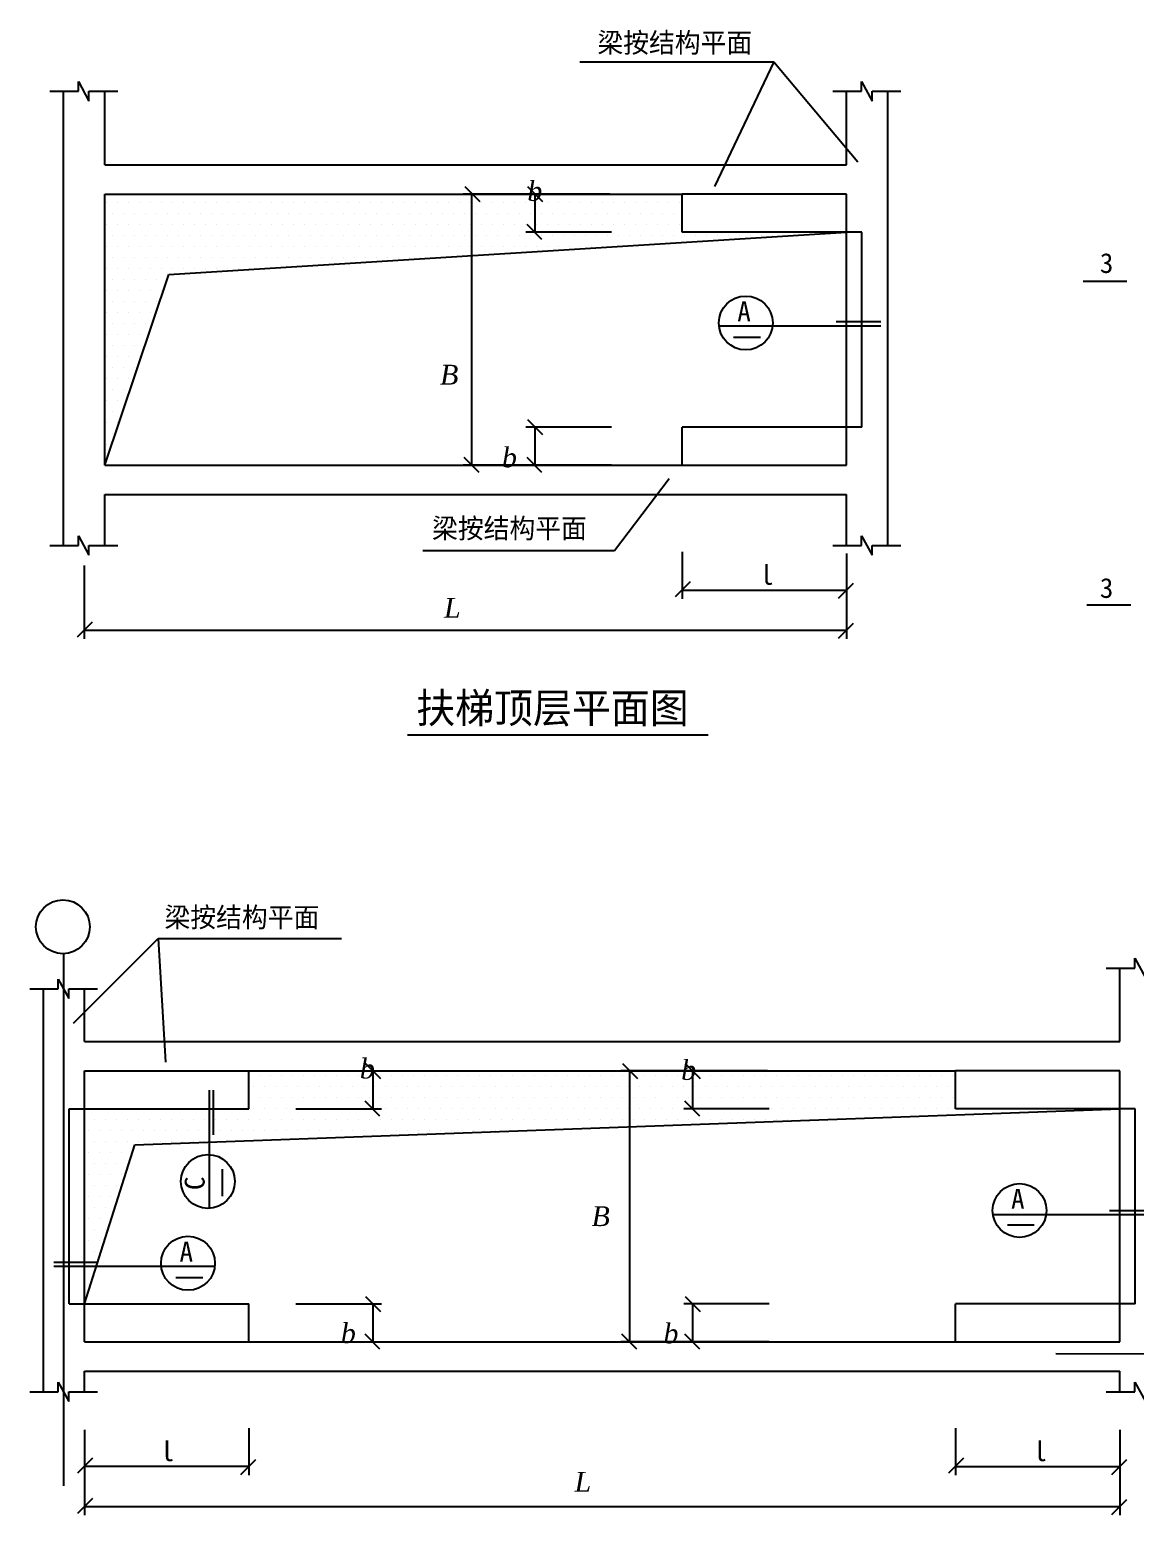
# Model space of a CAD drawing. Header units: metres. Extents: x 43908 to 73849, y -14278 to 26625.
# Drawn here: x 43908 to 62738, y 1312 to 26625 of the extents above; entities that cross this region are included whole.
import ezdxf

# ---------------------------------------------------------------- set-up
doc = ezdxf.new("R2010")
doc.units = ezdxf.units.M
doc.layers.add('PDIM', color=3, linetype='Continuous')

# ---------------------------------------------------------------- blocks, each defined once
blk = doc.blocks.new('_DIMX')
at = {"color": 1}
blk.add_lwpolyline([(-135.52, -137.62), (119.61, 117.43)], dxfattribs=at)

msp = doc.modelspace()

# ---------------------------------------------------------------- linework, layer by layer
for p, q in [((53279.83, 26078.07), (56580.25, 26078.07)), ((56580.25, 26078.07), (55571.3, 23953.7)), ((56580.25, 26078.07), (58015.29, 24374.39)), ((44252.51, 25575.14), (44738.57, 25575.14)), ((44484.52, 17835.53), (44484.52, 25575.14)), ((44738.57, 25740.8), (44917.33, 25409.48)), ((44738.57, 25575.14), (44738.57, 25740.8)), ((44917.33, 25409.48), (44917.33, 25575.14)), ((44917.33, 25575.14), (45409.51, 25575.14)), ((45184.52, 24325.14), (45184.52, 25575.14)), ((57589.42, 25575.14), (58075.48, 25575.14)), ((57821.43, 24325.14), (57821.43, 25575.14)), ((58075.48, 25575.14), (58075.48, 25740.8)), ((58075.48, 25740.8), (58254.24, 25409.48)), ((58254.24, 25575.14), (58746.42, 25575.14)), ((58254.24, 25409.48), (58254.24, 25575.14)), ((58521.43, 17835.53), (58521.43, 25575.14)), ((45184.52, 24325.14), (57821.43, 24325.14)), ((45184.52, 23825.14), (55021.43, 23825.14)), ((45184.52, 19205.14), (45184.52, 23825.14)), ((55021.43, 23175.14), (55021.43, 23825.14)), ((57821.43, 23825.14), (55021.43, 23825.14)), ((57821.43, 23175.14), (57821.43, 23825.14)), ((45220.19, 23681.55), (45220.19, 23681.55)), ((45407.69, 23681.55), (45407.69, 23681.55)), ((45595.19, 23681.55), (45595.19, 23681.55)), ((45782.69, 23681.55), (45782.69, 23681.55)), ((45970.19, 23681.55), (45970.19, 23681.55)), ((46157.69, 23681.55), (46157.69, 23681.55)), ((46345.19, 23681.55), (46345.19, 23681.55)), ((46532.69, 23681.55), (46532.69, 23681.55)), ((46720.19, 23681.55), (46720.19, 23681.55)), ((46907.69, 23681.55), (46907.69, 23681.55)), ((47095.19, 23681.55), (47095.19, 23681.55)), ((47282.69, 23681.55), (47282.69, 23681.55)), ((47470.19, 23681.55), (47470.19, 23681.55)), ((47657.69, 23681.55), (47657.69, 23681.55)), ((47845.19, 23681.55), (47845.19, 23681.55)), ((48032.69, 23681.55), (48032.69, 23681.55)), ((48220.19, 23681.55), (48220.19, 23681.55)), ((48407.69, 23681.55), (48407.69, 23681.55)), ((48595.19, 23681.55), (48595.19, 23681.55)), ((48782.69, 23681.55), (48782.69, 23681.55)), ((48970.19, 23681.55), (48970.19, 23681.55)), ((49157.69, 23681.55), (49157.69, 23681.55)), ((49345.19, 23681.55), (49345.19, 23681.55)), ((49532.69, 23681.55), (49532.69, 23681.55)), ((49720.19, 23681.55), (49720.19, 23681.55)), ((49907.69, 23681.55), (49907.69, 23681.55)), ((50095.19, 23681.55), (50095.19, 23681.55)), ((50282.69, 23681.55), (50282.69, 23681.55)), ((50470.19, 23681.55), (50470.19, 23681.55)), ((50657.69, 23681.55), (50657.69, 23681.55)), ((50845.19, 23681.55), (50845.19, 23681.55)), ((51032.69, 23681.55), (51032.69, 23681.55)), ((51220.19, 23681.55), (51220.19, 23681.55)), ((51407.69, 23681.55), (51407.69, 23681.55)), ((51595.19, 23681.55), (51595.19, 23681.55)), ((51782.69, 23681.55), (51782.69, 23681.55)), ((51970.19, 23681.55), (51970.19, 23681.55)), ((52157.69, 23681.55), (52157.69, 23681.55)), ((52345.19, 23681.55), (52345.19, 23681.55)), ((52532.69, 23681.55), (52532.69, 23681.55)), ((52720.19, 23681.55), (52720.19, 23681.55)), ((52907.69, 23681.55), (52907.69, 23681.55)), ((53095.19, 23681.55), (53095.19, 23681.55)), ((53282.69, 23681.55), (53282.69, 23681.55)), ((53470.19, 23681.55), (53470.19, 23681.55)), ((53657.69, 23681.55), (53657.69, 23681.55)), ((53845.19, 23681.55), (53845.19, 23681.55)), ((54032.69, 23681.55), (54032.69, 23681.55)), ((54220.19, 23681.55), (54220.19, 23681.55)), ((54407.69, 23681.55), (54407.69, 23681.55)), ((54595.19, 23681.55), (54595.19, 23681.55)), ((54782.69, 23681.55), (54782.69, 23681.55)), ((54970.19, 23681.55), (54970.19, 23681.55)), ((45220.19, 23306.55), (45220.19, 23306.55)), ((45313.94, 23494.05), (45313.94, 23494.05)), ((45407.69, 23306.55), (45407.69, 23306.55)), ((45501.44, 23494.05), (45501.44, 23494.05)), ((45595.19, 23306.55), (45595.19, 23306.55)), ((45688.94, 23494.05), (45688.94, 23494.05)), ((45782.69, 23306.55), (45782.69, 23306.55)), ((45876.44, 23494.05), (45876.44, 23494.05)), ((45970.19, 23306.55), (45970.19, 23306.55)), ((46063.94, 23494.05), (46063.94, 23494.05)), ((46157.69, 23306.55), (46157.69, 23306.55)), ((46251.44, 23494.05), (46251.44, 23494.05)), ((46345.19, 23306.55), (46345.19, 23306.55)), ((46438.94, 23494.05), (46438.94, 23494.05)), ((46532.69, 23306.55), (46532.69, 23306.55)), ((46626.44, 23494.05), (46626.44, 23494.05)), ((46720.19, 23306.55), (46720.19, 23306.55)), ((46813.94, 23494.05), (46813.94, 23494.05)), ((46907.69, 23306.55), (46907.69, 23306.55)), ((47001.44, 23494.05), (47001.44, 23494.05)), ((47095.19, 23306.55), (47095.19, 23306.55)), ((47188.94, 23494.05), (47188.94, 23494.05)), ((47282.69, 23306.55), (47282.69, 23306.55)), ((47376.44, 23494.05), (47376.44, 23494.05)), ((47470.19, 23306.55), (47470.19, 23306.55)), ((47563.94, 23494.05), (47563.94, 23494.05)), ((47657.69, 23306.55), (47657.69, 23306.55)), ((47751.44, 23494.05), (47751.44, 23494.05)), ((47845.19, 23306.55), (47845.19, 23306.55)), ((47938.94, 23494.05), (47938.94, 23494.05)), ((48032.69, 23306.55), (48032.69, 23306.55)), ((48126.44, 23494.05), (48126.44, 23494.05)), ((48220.19, 23306.55), (48220.19, 23306.55)), ((48313.94, 23494.05), (48313.94, 23494.05)), ((48407.69, 23306.55), (48407.69, 23306.55)), ((48501.44, 23494.05), (48501.44, 23494.05)), ((48595.19, 23306.55), (48595.19, 23306.55)), ((48688.94, 23494.05), (48688.94, 23494.05)), ((48782.69, 23306.55), (48782.69, 23306.55)), ((48876.44, 23494.05), (48876.44, 23494.05)), ((48970.19, 23306.55), (48970.19, 23306.55)), ((49063.94, 23494.05), (49063.94, 23494.05)), ((49157.69, 23306.55), (49157.69, 23306.55)), ((49251.44, 23494.05), (49251.44, 23494.05)), ((49345.19, 23306.55), (49345.19, 23306.55)), ((49438.94, 23494.05), (49438.94, 23494.05)), ((49532.69, 23306.55), (49532.69, 23306.55)), ((49626.44, 23494.05), (49626.44, 23494.05)), ((49720.19, 23306.55), (49720.19, 23306.55)), ((49813.94, 23494.05), (49813.94, 23494.05)), ((49907.69, 23306.55), (49907.69, 23306.55)), ((50001.44, 23494.05), (50001.44, 23494.05)), ((50095.19, 23306.55), (50095.19, 23306.55)), ((50188.94, 23494.05), (50188.94, 23494.05)), ((50282.69, 23306.55), (50282.69, 23306.55)), ((50376.44, 23494.05), (50376.44, 23494.05)), ((50470.19, 23306.55), (50470.19, 23306.55)), ((50563.94, 23494.05), (50563.94, 23494.05)), ((50657.69, 23306.55), (50657.69, 23306.55)), ((50751.44, 23494.05), (50751.44, 23494.05)), ((50845.19, 23306.55), (50845.19, 23306.55)), ((50938.94, 23494.05), (50938.94, 23494.05)), ((51032.69, 23306.55), (51032.69, 23306.55)), ((51126.44, 23494.05), (51126.44, 23494.05)), ((51220.19, 23306.55), (51220.19, 23306.55)), ((51313.94, 23494.05), (51313.94, 23494.05)), ((51407.69, 23306.55), (51407.69, 23306.55)), ((51501.44, 23494.05), (51501.44, 23494.05)), ((51595.19, 23306.55), (51595.19, 23306.55)), ((51688.94, 23494.05), (51688.94, 23494.05)), ((51782.69, 23306.55), (51782.69, 23306.55)), ((51876.44, 23494.05), (51876.44, 23494.05)), ((51970.19, 23306.55), (51970.19, 23306.55)), ((52063.94, 23494.05), (52063.94, 23494.05)), ((52157.69, 23306.55), (52157.69, 23306.55)), ((52251.44, 23494.05), (52251.44, 23494.05)), ((52345.19, 23306.55), (52345.19, 23306.55)), ((52438.94, 23494.05), (52438.94, 23494.05)), ((52532.69, 23306.55), (52532.69, 23306.55)), ((52626.44, 23494.05), (52626.44, 23494.05)), ((52720.19, 23306.55), (52720.19, 23306.55)), ((52813.94, 23494.05), (52813.94, 23494.05)), ((52907.69, 23306.55), (52907.69, 23306.55)), ((53001.44, 23494.05), (53001.44, 23494.05)), ((53095.19, 23306.55), (53095.19, 23306.55)), ((53188.94, 23494.05), (53188.94, 23494.05)), ((53282.69, 23306.55), (53282.69, 23306.55)), ((53376.44, 23494.05), (53376.44, 23494.05)), ((53470.19, 23306.55), (53470.19, 23306.55)), ((53563.94, 23494.05), (53563.94, 23494.05)), ((53657.69, 23306.55), (53657.69, 23306.55)), ((53751.44, 23494.05), (53751.44, 23494.05)), ((53845.19, 23306.55), (53845.19, 23306.55)), ((53938.94, 23494.05), (53938.94, 23494.05)), ((54032.69, 23306.55), (54032.69, 23306.55)), ((54126.44, 23494.05), (54126.44, 23494.05)), ((54220.19, 23306.55), (54220.19, 23306.55)), ((54313.94, 23494.05), (54313.94, 23494.05)), ((54407.69, 23306.55), (54407.69, 23306.55)), ((54501.44, 23494.05), (54501.44, 23494.05)), ((54595.19, 23306.55), (54595.19, 23306.55)), ((54688.94, 23494.05), (54688.94, 23494.05)), ((54782.69, 23306.55), (54782.69, 23306.55)), ((54876.44, 23494.05), (54876.44, 23494.05)), ((54970.19, 23306.55), (54970.19, 23306.55)), ((45313.94, 23119.05), (45313.94, 23119.05)), ((45501.44, 23119.05), (45501.44, 23119.05)), ((45688.94, 23119.05), (45688.94, 23119.05)), ((45876.44, 23119.05), (45876.44, 23119.05)), ((46063.94, 23119.05), (46063.94, 23119.05)), ((46251.44, 23119.05), (46251.44, 23119.05)), ((46276.92, 22451.17), (57821.89, 23175.14)), ((46438.94, 23119.05), (46438.94, 23119.05)), ((46626.44, 23119.05), (46626.44, 23119.05)), ((46813.94, 23119.05), (46813.94, 23119.05)), ((47001.44, 23119.05), (47001.44, 23119.05)), ((47188.94, 23119.05), (47188.94, 23119.05)), ((47376.44, 23119.05), (47376.44, 23119.05)), ((47563.94, 23119.05), (47563.94, 23119.05)), ((47751.44, 23119.05), (47751.44, 23119.05)), ((47938.94, 23119.05), (47938.94, 23119.05)), ((48126.44, 23119.05), (48126.44, 23119.05)), ((48313.94, 23119.05), (48313.94, 23119.05)), ((48501.44, 23119.05), (48501.44, 23119.05)), ((48688.94, 23119.05), (48688.94, 23119.05)), ((48876.44, 23119.05), (48876.44, 23119.05)), ((49063.94, 23119.05), (49063.94, 23119.05)), ((49251.44, 23119.05), (49251.44, 23119.05)), ((49438.94, 23119.05), (49438.94, 23119.05)), ((49626.44, 23119.05), (49626.44, 23119.05)), ((49813.94, 23119.05), (49813.94, 23119.05)), ((50001.44, 23119.05), (50001.44, 23119.05)), ((50188.94, 23119.05), (50188.94, 23119.05)), ((50376.44, 23119.05), (50376.44, 23119.05)), ((50563.94, 23119.05), (50563.94, 23119.05)), ((50751.44, 23119.05), (50751.44, 23119.05)), ((50938.94, 23119.05), (50938.94, 23119.05)), ((51126.44, 23119.05), (51126.44, 23119.05)), ((51313.94, 23119.05), (51313.94, 23119.05)), ((51501.44, 23119.05), (51501.44, 23119.05)), ((51688.94, 23119.05), (51688.94, 23119.05)), ((51876.44, 23119.05), (51876.44, 23119.05)), ((52063.94, 23119.05), (52063.94, 23119.05)), ((52251.44, 23119.05), (52251.44, 23119.05)), ((52438.94, 23119.05), (52438.94, 23119.05)), ((52626.44, 23119.05), (52626.44, 23119.05)), ((52813.94, 23119.05), (52813.94, 23119.05)), ((53001.44, 23119.05), (53001.44, 23119.05)), ((53188.94, 23119.05), (53188.94, 23119.05)), ((53376.44, 23119.05), (53376.44, 23119.05)), ((53563.94, 23119.05), (53563.94, 23119.05)), ((53751.44, 23119.05), (53751.44, 23119.05)), ((53938.94, 23119.05), (53938.94, 23119.05)), ((54126.44, 23119.05), (54126.44, 23119.05)), ((54313.94, 23119.05), (54313.94, 23119.05)), ((54501.44, 23119.05), (54501.44, 23119.05)), ((54688.94, 23119.05), (54688.94, 23119.05)), ((54876.44, 23119.05), (54876.44, 23119.05)), ((58081.43, 23175.14), (55021.43, 23175.14)), ((55063.94, 23119.05), (55063.94, 23119.05)), ((55251.44, 23119.05), (55251.44, 23119.05)), ((55438.94, 23119.05), (55438.94, 23119.05)), ((55626.44, 23119.05), (55626.44, 23119.05)), ((55813.94, 23119.05), (55813.94, 23119.05)), ((56001.44, 23119.05), (56001.44, 23119.05)), ((56188.94, 23119.05), (56188.94, 23119.05)), ((56376.44, 23119.05), (56376.44, 23119.05)), ((56563.94, 23119.05), (56563.94, 23119.05)), ((56751.44, 23119.05), (56751.44, 23119.05)), ((57821.43, 19855.14), (57821.43, 23175.14)), ((58081.43, 19855.14), (58081.43, 23175.14)), ((45220.19, 22931.55), (45220.19, 22931.55)), ((45407.69, 22931.55), (45407.69, 22931.55)), ((45595.19, 22931.55), (45595.19, 22931.55)), ((45782.69, 22931.55), (45782.69, 22931.55)), ((45970.19, 22931.55), (45970.19, 22931.55)), ((46157.69, 22931.55), (46157.69, 22931.55)), ((46345.19, 22931.55), (46345.19, 22931.55)), ((46532.69, 22931.55), (46532.69, 22931.55)), ((46720.19, 22931.55), (46720.19, 22931.55)), ((46907.69, 22931.55), (46907.69, 22931.55)), ((47095.19, 22931.55), (47095.19, 22931.55)), ((47282.69, 22931.55), (47282.69, 22931.55)), ((47470.19, 22931.55), (47470.19, 22931.55)), ((47657.69, 22931.55), (47657.69, 22931.55)), ((47845.19, 22931.55), (47845.19, 22931.55)), ((48032.69, 22931.55), (48032.69, 22931.55)), ((48220.19, 22931.55), (48220.19, 22931.55)), ((48407.69, 22931.55), (48407.69, 22931.55)), ((48595.19, 22931.55), (48595.19, 22931.55)), ((48782.69, 22931.55), (48782.69, 22931.55)), ((48970.19, 22931.55), (48970.19, 22931.55)), ((49157.69, 22931.55), (49157.69, 22931.55)), ((49345.19, 22931.55), (49345.19, 22931.55)), ((49532.69, 22931.55), (49532.69, 22931.55)), ((49720.19, 22931.55), (49720.19, 22931.55)), ((49907.69, 22931.55), (49907.69, 22931.55)), ((50095.19, 22931.55), (50095.19, 22931.55)), ((50282.69, 22931.55), (50282.69, 22931.55)), ((50470.19, 22931.55), (50470.19, 22931.55)), ((50657.69, 22931.55), (50657.69, 22931.55)), ((50845.19, 22931.55), (50845.19, 22931.55)), ((51032.69, 22931.55), (51032.69, 22931.55)), ((51220.19, 22931.55), (51220.19, 22931.55)), ((51407.69, 22931.55), (51407.69, 22931.55)), ((51595.19, 22931.55), (51595.19, 22931.55)), ((51782.69, 22931.55), (51782.69, 22931.55)), ((51970.19, 22931.55), (51970.19, 22931.55)), ((52157.69, 22931.55), (52157.69, 22931.55)), ((52345.19, 22931.55), (52345.19, 22931.55)), ((52532.69, 22931.55), (52532.69, 22931.55)), ((52720.19, 22931.55), (52720.19, 22931.55)), ((52907.69, 22931.55), (52907.69, 22931.55)), ((53095.19, 22931.55), (53095.19, 22931.55)), ((53282.69, 22931.55), (53282.69, 22931.55)), ((53470.19, 22931.55), (53470.19, 22931.55)), ((53657.69, 22931.55), (53657.69, 22931.55)), ((53845.19, 22931.55), (53845.19, 22931.55)), ((45220.19, 22556.55), (45220.19, 22556.55)), ((45313.94, 22744.05), (45313.94, 22744.05)), ((45407.69, 22556.55), (45407.69, 22556.55)), ((45501.44, 22744.05), (45501.44, 22744.05)), ((45595.19, 22556.55), (45595.19, 22556.55)), ((45688.94, 22744.05), (45688.94, 22744.05)), ((45782.69, 22556.55), (45782.69, 22556.55)), ((45876.44, 22744.05), (45876.44, 22744.05)), ((45970.19, 22556.55), (45970.19, 22556.55)), ((46063.94, 22744.05), (46063.94, 22744.05)), ((46157.69, 22556.55), (46157.69, 22556.55)), ((46251.44, 22744.05), (46251.44, 22744.05)), ((46345.19, 22556.55), (46345.19, 22556.55)), ((46438.94, 22744.05), (46438.94, 22744.05)), ((46532.69, 22556.55), (46532.69, 22556.55)), ((46626.44, 22744.05), (46626.44, 22744.05)), ((46720.19, 22556.55), (46720.19, 22556.55)), ((46813.94, 22744.05), (46813.94, 22744.05)), ((46907.69, 22556.55), (46907.69, 22556.55)), ((47001.44, 22744.05), (47001.44, 22744.05)), ((47095.19, 22556.55), (47095.19, 22556.55)), ((47188.94, 22744.05), (47188.94, 22744.05)), ((47282.69, 22556.55), (47282.69, 22556.55)), ((47376.44, 22744.05), (47376.44, 22744.05)), ((47470.19, 22556.55), (47470.19, 22556.55)), ((47563.94, 22744.05), (47563.94, 22744.05)), ((47657.69, 22556.55), (47657.69, 22556.55)), ((47751.44, 22744.05), (47751.44, 22744.05)), ((47845.19, 22556.55), (47845.19, 22556.55)), ((47938.94, 22744.05), (47938.94, 22744.05)), ((48126.44, 22744.05), (48126.44, 22744.05)), ((48313.94, 22744.05), (48313.94, 22744.05)), ((48501.44, 22744.05), (48501.44, 22744.05)), ((48688.94, 22744.05), (48688.94, 22744.05)), ((48876.44, 22744.05), (48876.44, 22744.05)), ((49063.94, 22744.05), (49063.94, 22744.05)), ((49251.44, 22744.05), (49251.44, 22744.05)), ((49438.94, 22744.05), (49438.94, 22744.05)), ((49626.44, 22744.05), (49626.44, 22744.05)), ((49813.94, 22744.05), (49813.94, 22744.05)), ((50001.44, 22744.05), (50001.44, 22744.05)), ((50188.94, 22744.05), (50188.94, 22744.05)), ((50376.44, 22744.05), (50376.44, 22744.05)), ((50563.94, 22744.05), (50563.94, 22744.05)), ((50751.44, 22744.05), (50751.44, 22744.05)), ((50938.94, 22744.05), (50938.94, 22744.05)), ((45184.52, 19205.14), (46276.92, 22451.17)), ((45313.94, 22369.05), (45313.94, 22369.05)), ((45501.44, 22369.05), (45501.44, 22369.05)), ((45688.94, 22369.05), (45688.94, 22369.05)), ((45876.44, 22369.05), (45876.44, 22369.05)), ((46063.94, 22369.05), (46063.94, 22369.05)), ((45220.19, 22181.55), (45220.19, 22181.55)), ((45407.69, 22181.55), (45407.69, 22181.55)), ((45595.19, 22181.55), (45595.19, 22181.55)), ((45782.69, 22181.55), (45782.69, 22181.55)), ((45970.19, 22181.55), (45970.19, 22181.55)), ((46157.69, 22181.55), (46157.69, 22181.55)), ((45220.19, 21806.55), (45220.19, 21806.55)), ((45313.94, 21994.05), (45313.94, 21994.05)), ((45407.69, 21806.55), (45407.69, 21806.55)), ((45501.44, 21994.05), (45501.44, 21994.05)), ((45595.19, 21806.55), (45595.19, 21806.55)), ((45688.94, 21994.05), (45688.94, 21994.05)), ((45782.69, 21806.55), (45782.69, 21806.55)), ((45876.44, 21994.05), (45876.44, 21994.05)), ((45970.19, 21806.55), (45970.19, 21806.55)), ((46063.94, 21994.05), (46063.94, 21994.05)), ((45313.94, 21619.05), (45313.94, 21619.05)), ((45501.44, 21619.05), (45501.44, 21619.05)), ((45688.94, 21619.05), (45688.94, 21619.05)), ((45876.44, 21619.05), (45876.44, 21619.05)), ((55660.04, 21580.54), (58401.82, 21580.54)), ((57643.8, 21650.54), (58401.82, 21650.54)), ((45220.19, 21431.55), (45220.19, 21431.55)), ((45407.69, 21431.55), (45407.69, 21431.55)), ((45595.19, 21431.55), (45595.19, 21431.55)), ((45782.69, 21431.55), (45782.69, 21431.55)), ((45220.19, 21056.55), (45220.19, 21056.55)), ((45313.94, 21244.05), (45313.94, 21244.05)), ((45407.69, 21056.55), (45407.69, 21056.55)), ((45501.44, 21244.05), (45501.44, 21244.05)), ((45595.19, 21056.55), (45595.19, 21056.55)), ((45688.94, 21244.05), (45688.94, 21244.05)), ((45782.69, 21056.55), (45782.69, 21056.55)), ((45313.94, 20869.05), (45313.94, 20869.05)), ((45501.44, 20869.05), (45501.44, 20869.05)), ((45688.94, 20869.05), (45688.94, 20869.05)), ((45220.19, 20681.55), (45220.19, 20681.55)), ((45407.69, 20681.55), (45407.69, 20681.55)), ((45595.19, 20681.55), (45595.19, 20681.55)), ((45220.19, 20306.55), (45220.19, 20306.55)), ((45313.94, 20494.05), (45313.94, 20494.05)), ((45407.69, 20306.55), (45407.69, 20306.55)), ((45501.44, 20494.05), (45501.44, 20494.05)), ((45313.94, 20119.05), (45313.94, 20119.05)), ((45220.19, 19931.55), (45220.19, 19931.55)), ((45407.69, 19931.55), (45407.69, 19931.55)), ((55021.43, 19205.14), (55021.43, 19855.14)), ((58081.43, 19855.14), (55021.43, 19855.14)), ((57821.43, 19205.14), (57821.43, 19855.14)), ((45220.19, 19556.55), (45220.19, 19556.55)), ((45313.94, 19744.05), (45313.94, 19744.05)), ((45184.52, 19205.14), (55021.43, 19205.14)), ((55021.43, 19205.14), (57821.43, 19205.14)), ((53869.88, 17749.62), (54799.33, 18978.27)), ((45184.52, 18705.14), (57821.43, 18705.14)), ((45184.52, 17835.53), (45184.52, 18705.14)), ((57821.43, 17835.53), (57821.43, 18705.14)), ((44738.57, 17835.53), (44738.57, 18001.19)), ((44738.57, 18001.19), (44917.33, 17669.87)), ((58075.48, 17835.53), (58075.48, 18001.19)), ((58075.48, 18001.19), (58254.24, 17669.87)), ((44252.51, 17835.53), (44738.57, 17835.53)), ((44917.33, 17835.53), (45409.51, 17835.53)), ((44917.33, 17669.87), (44917.33, 17835.53)), ((50601.99, 17749.62), (53869.88, 17749.62)), ((57589.42, 17835.53), (58075.48, 17835.53)), ((58254.24, 17835.53), (58746.42, 17835.53)), ((58254.24, 17669.87), (58254.24, 17835.53)), ((50341.95, 14607.68), (55464.34, 14607.68)), ((44652.84, 9695.6), (46097.33, 11139.11)), ((46097.33, 11139.11), (46217.7, 9033.99)), ((46097.33, 11139.11), (49216.61, 11139.11)), ((44489.78, 1811.13), (44489.78, 10879.33)), ((62244.68, 10636.18), (62730.74, 10636.18)), ((62476.69, 9386.18), (62476.69, 10636.18)), ((62730.74, 10636.18), (62730.74, 10801.84)), ((62730.74, 10801.84), (62909.5, 10470.52)), ((44393.83, 10280.71), (44393.83, 10446.38)), ((44393.83, 10446.38), (44572.59, 10115.05)), ((43907.77, 10280.71), (44393.83, 10280.71)), ((44139.78, 3416.18), (44139.78, 10280.71)), ((44572.59, 10280.71), (45064.77, 10280.71)), ((44572.59, 10115.05), (44572.59, 10280.71)), ((44839.78, 9386.18), (44839.78, 10280.71)), ((44839.78, 9386.18), (62476.69, 9386.18)), ((44839.78, 8886.18), (47639.78, 8886.18)), ((44839.78, 8236.18), (44839.78, 8886.18)), ((47639.78, 8886.18), (59676.69, 8886.18)), ((47639.78, 8236.18), (47639.78, 8886.18)), ((59676.69, 8236.18), (59676.69, 8886.18)), ((62476.69, 8886.18), (59676.69, 8886.18)), ((62476.69, 8236.18), (62476.69, 8886.18)), ((47724.42, 8622.61), (47724.42, 8622.61)), ((47818.17, 8810.11), (47818.17, 8810.11)), ((47911.92, 8622.61), (47911.92, 8622.61)), ((48005.67, 8810.11), (48005.67, 8810.11)), ((48099.42, 8622.61), (48099.42, 8622.61)), ((48193.17, 8810.11), (48193.17, 8810.11)), ((48286.92, 8622.61), (48286.92, 8622.61)), ((48380.67, 8810.11), (48380.67, 8810.11)), ((48474.42, 8622.61), (48474.42, 8622.61)), ((48568.17, 8810.11), (48568.17, 8810.11)), ((48661.92, 8622.61), (48661.92, 8622.61)), ((48755.67, 8810.11), (48755.67, 8810.11)), ((48849.42, 8622.61), (48849.42, 8622.61)), ((48943.17, 8810.11), (48943.17, 8810.11)), ((49036.92, 8622.61), (49036.92, 8622.61)), ((49130.67, 8810.11), (49130.67, 8810.11)), ((49224.42, 8622.61), (49224.42, 8622.61)), ((49318.17, 8810.11), (49318.17, 8810.11)), ((49411.92, 8622.61), (49411.92, 8622.61)), ((49505.67, 8810.11), (49505.67, 8810.11)), ((49599.42, 8622.61), (49599.42, 8622.61)), ((49693.17, 8810.11), (49693.17, 8810.11)), ((49786.92, 8622.61), (49786.92, 8622.61)), ((49880.67, 8810.11), (49880.67, 8810.11)), ((49974.42, 8622.61), (49974.42, 8622.61)), ((50068.17, 8810.11), (50068.17, 8810.11)), ((50161.92, 8622.61), (50161.92, 8622.61)), ((50255.67, 8810.11), (50255.67, 8810.11)), ((50349.42, 8622.61), (50349.42, 8622.61)), ((50443.17, 8810.11), (50443.17, 8810.11)), ((50536.92, 8622.61), (50536.92, 8622.61)), ((50630.67, 8810.11), (50630.67, 8810.11)), ((50724.42, 8622.61), (50724.42, 8622.61)), ((50818.17, 8810.11), (50818.17, 8810.11)), ((50911.92, 8622.61), (50911.92, 8622.61)), ((51005.67, 8810.11), (51005.67, 8810.11)), ((51099.42, 8622.61), (51099.42, 8622.61)), ((51193.17, 8810.11), (51193.17, 8810.11)), ((51286.92, 8622.61), (51286.92, 8622.61)), ((51380.67, 8810.11), (51380.67, 8810.11)), ((51474.42, 8622.61), (51474.42, 8622.61)), ((51568.17, 8810.11), (51568.17, 8810.11)), ((51661.92, 8622.61), (51661.92, 8622.61)), ((51755.67, 8810.11), (51755.67, 8810.11)), ((51849.42, 8622.61), (51849.42, 8622.61)), ((51943.17, 8810.11), (51943.17, 8810.11)), ((52036.92, 8622.61), (52036.92, 8622.61)), ((52130.67, 8810.11), (52130.67, 8810.11)), ((52224.42, 8622.61), (52224.42, 8622.61)), ((52318.17, 8810.11), (52318.17, 8810.11)), ((52411.92, 8622.61), (52411.92, 8622.61)), ((52505.67, 8810.11), (52505.67, 8810.11)), ((52599.42, 8622.61), (52599.42, 8622.61)), ((52693.17, 8810.11), (52693.17, 8810.11)), ((52786.92, 8622.61), (52786.92, 8622.61)), ((52880.67, 8810.11), (52880.67, 8810.11)), ((52974.42, 8622.61), (52974.42, 8622.61)), ((53068.17, 8810.11), (53068.17, 8810.11)), ((53161.92, 8622.61), (53161.92, 8622.61)), ((53255.67, 8810.11), (53255.67, 8810.11)), ((53349.42, 8622.61), (53349.42, 8622.61)), ((53443.17, 8810.11), (53443.17, 8810.11)), ((53536.92, 8622.61), (53536.92, 8622.61)), ((53630.67, 8810.11), (53630.67, 8810.11)), ((53724.42, 8622.61), (53724.42, 8622.61)), ((53818.17, 8810.11), (53818.17, 8810.11)), ((53911.92, 8622.61), (53911.92, 8622.61)), ((54005.67, 8810.11), (54005.67, 8810.11)), ((54099.42, 8622.61), (54099.42, 8622.61)), ((54193.17, 8810.11), (54193.17, 8810.11)), ((54286.92, 8622.61), (54286.92, 8622.61)), ((54380.67, 8810.11), (54380.67, 8810.11)), ((54474.42, 8622.61), (54474.42, 8622.61)), ((54568.17, 8810.11), (54568.17, 8810.11)), ((54661.92, 8622.61), (54661.92, 8622.61)), ((54755.67, 8810.11), (54755.67, 8810.11)), ((54849.42, 8622.61), (54849.42, 8622.61)), ((54943.17, 8810.11), (54943.17, 8810.11)), ((55036.92, 8622.61), (55036.92, 8622.61)), ((55130.67, 8810.11), (55130.67, 8810.11)), ((55224.42, 8622.61), (55224.42, 8622.61)), ((55318.17, 8810.11), (55318.17, 8810.11)), ((55411.92, 8622.61), (55411.92, 8622.61)), ((55505.67, 8810.11), (55505.67, 8810.11)), ((55599.42, 8622.61), (55599.42, 8622.61)), ((55693.17, 8810.11), (55693.17, 8810.11)), ((55786.92, 8622.61), (55786.92, 8622.61)), ((55880.67, 8810.11), (55880.67, 8810.11)), ((55974.42, 8622.61), (55974.42, 8622.61)), ((56068.17, 8810.11), (56068.17, 8810.11)), ((56161.92, 8622.61), (56161.92, 8622.61)), ((56255.67, 8810.11), (56255.67, 8810.11)), ((56349.42, 8622.61), (56349.42, 8622.61)), ((56443.17, 8810.11), (56443.17, 8810.11)), ((56536.92, 8622.61), (56536.92, 8622.61)), ((56630.67, 8810.11), (56630.67, 8810.11)), ((56724.42, 8622.61), (56724.42, 8622.61)), ((56818.17, 8810.11), (56818.17, 8810.11)), ((56911.92, 8622.61), (56911.92, 8622.61)), ((57005.67, 8810.11), (57005.67, 8810.11)), ((57099.42, 8622.61), (57099.42, 8622.61)), ((57193.17, 8810.11), (57193.17, 8810.11)), ((57286.92, 8622.61), (57286.92, 8622.61)), ((57380.67, 8810.11), (57380.67, 8810.11)), ((57474.42, 8622.61), (57474.42, 8622.61)), ((57568.17, 8810.11), (57568.17, 8810.11)), ((57661.92, 8622.61), (57661.92, 8622.61)), ((57755.67, 8810.11), (57755.67, 8810.11)), ((57849.42, 8622.61), (57849.42, 8622.61)), ((57943.17, 8810.11), (57943.17, 8810.11)), ((58036.92, 8622.61), (58036.92, 8622.61)), ((58130.67, 8810.11), (58130.67, 8810.11)), ((58224.42, 8622.61), (58224.42, 8622.61)), ((58318.17, 8810.11), (58318.17, 8810.11)), ((58411.92, 8622.61), (58411.92, 8622.61)), ((58505.67, 8810.11), (58505.67, 8810.11)), ((58599.42, 8622.61), (58599.42, 8622.61)), ((58693.17, 8810.11), (58693.17, 8810.11)), ((58786.92, 8622.61), (58786.92, 8622.61)), ((58880.67, 8810.11), (58880.67, 8810.11)), ((58974.42, 8622.61), (58974.42, 8622.61)), ((59068.17, 8810.11), (59068.17, 8810.11)), ((59161.92, 8622.61), (59161.92, 8622.61)), ((59255.67, 8810.11), (59255.67, 8810.11)), ((59349.42, 8622.61), (59349.42, 8622.61)), ((59443.17, 8810.11), (59443.17, 8810.11)), ((59536.92, 8622.61), (59536.92, 8622.61)), ((59630.67, 8810.11), (59630.67, 8810.11)), ((46967.08, 6543.16), (46967.08, 8554.14)), ((47037.08, 7796.11), (47037.08, 8554.14)), ((47818.17, 8435.11), (47818.17, 8435.11)), ((48005.67, 8435.11), (48005.67, 8435.11)), ((48193.17, 8435.11), (48193.17, 8435.11)), ((48380.67, 8435.11), (48380.67, 8435.11)), ((48568.17, 8435.11), (48568.17, 8435.11)), ((48755.67, 8435.11), (48755.67, 8435.11)), ((48943.17, 8435.11), (48943.17, 8435.11)), ((49130.67, 8435.11), (49130.67, 8435.11)), ((49318.17, 8435.11), (49318.17, 8435.11)), ((49505.67, 8435.11), (49505.67, 8435.11)), ((49693.17, 8435.11), (49693.17, 8435.11)), ((49880.67, 8435.11), (49880.67, 8435.11)), ((50068.17, 8435.11), (50068.17, 8435.11)), ((50255.67, 8435.11), (50255.67, 8435.11)), ((50443.17, 8435.11), (50443.17, 8435.11)), ((50630.67, 8435.11), (50630.67, 8435.11)), ((50818.17, 8435.11), (50818.17, 8435.11)), ((51005.67, 8435.11), (51005.67, 8435.11)), ((51193.17, 8435.11), (51193.17, 8435.11)), ((51380.67, 8435.11), (51380.67, 8435.11)), ((51568.17, 8435.11), (51568.17, 8435.11)), ((51755.67, 8435.11), (51755.67, 8435.11)), ((51943.17, 8435.11), (51943.17, 8435.11)), ((52130.67, 8435.11), (52130.67, 8435.11)), ((52318.17, 8435.11), (52318.17, 8435.11)), ((52505.67, 8435.11), (52505.67, 8435.11)), ((52693.17, 8435.11), (52693.17, 8435.11)), ((52880.67, 8435.11), (52880.67, 8435.11)), ((53068.17, 8435.11), (53068.17, 8435.11)), ((53255.67, 8435.11), (53255.67, 8435.11)), ((53443.17, 8435.11), (53443.17, 8435.11)), ((53630.67, 8435.11), (53630.67, 8435.11)), ((53818.17, 8435.11), (53818.17, 8435.11)), ((54005.67, 8435.11), (54005.67, 8435.11)), ((54193.17, 8435.11), (54193.17, 8435.11)), ((54380.67, 8435.11), (54380.67, 8435.11)), ((54568.17, 8435.11), (54568.17, 8435.11)), ((54943.17, 8435.11), (54943.17, 8435.11)), ((55130.67, 8435.11), (55130.67, 8435.11)), ((55318.17, 8435.11), (55318.17, 8435.11)), ((55505.67, 8435.11), (55505.67, 8435.11)), ((55693.17, 8435.11), (55693.17, 8435.11)), ((55880.67, 8435.11), (55880.67, 8435.11)), ((56068.17, 8435.11), (56068.17, 8435.11)), ((56255.67, 8435.11), (56255.67, 8435.11)), ((56443.17, 8435.11), (56443.17, 8435.11)), ((56630.67, 8435.11), (56630.67, 8435.11)), ((56818.17, 8435.11), (56818.17, 8435.11)), ((57005.67, 8435.11), (57005.67, 8435.11)), ((57193.17, 8435.11), (57193.17, 8435.11)), ((57380.67, 8435.11), (57380.67, 8435.11)), ((57568.17, 8435.11), (57568.17, 8435.11)), ((57755.67, 8435.11), (57755.67, 8435.11)), ((57943.17, 8435.11), (57943.17, 8435.11)), ((58130.67, 8435.11), (58130.67, 8435.11)), ((58318.17, 8435.11), (58318.17, 8435.11)), ((58505.67, 8435.11), (58505.67, 8435.11)), ((58693.17, 8435.11), (58693.17, 8435.11)), ((58880.67, 8435.11), (58880.67, 8435.11)), ((59068.17, 8435.11), (59068.17, 8435.11)), ((59255.67, 8435.11), (59255.67, 8435.11)), ((59443.17, 8435.11), (59443.17, 8435.11)), ((59630.67, 8435.11), (59630.67, 8435.11)), ((44579.78, 4916.18), (44579.78, 8236.18)), ((44579.78, 8236.18), (47639.78, 8236.18)), ((44839.78, 4916.18), (44839.78, 8236.18)), ((45700.88, 7622.77), (62476.69, 8236.18)), ((47724.42, 8247.61), (47724.42, 8247.61)), ((47911.92, 8247.61), (47911.92, 8247.61)), ((48099.42, 8247.61), (48099.42, 8247.61)), ((48286.92, 8247.61), (48286.92, 8247.61)), ((48474.42, 8247.61), (48474.42, 8247.61)), ((48661.92, 8247.61), (48661.92, 8247.61)), ((48849.42, 8247.61), (48849.42, 8247.61)), ((49036.92, 8247.61), (49036.92, 8247.61)), ((49224.42, 8247.61), (49224.42, 8247.61)), ((49411.92, 8247.61), (49411.92, 8247.61)), ((49599.42, 8247.61), (49599.42, 8247.61)), ((49786.92, 8247.61), (49786.92, 8247.61)), ((49974.42, 8247.61), (49974.42, 8247.61)), ((50161.92, 8247.61), (50161.92, 8247.61)), ((50349.42, 8247.61), (50349.42, 8247.61)), ((50536.92, 8247.61), (50536.92, 8247.61)), ((50724.42, 8247.61), (50724.42, 8247.61)), ((50911.92, 8247.61), (50911.92, 8247.61)), ((51099.42, 8247.61), (51099.42, 8247.61)), ((51286.92, 8247.61), (51286.92, 8247.61)), ((51474.42, 8247.61), (51474.42, 8247.61)), ((51661.92, 8247.61), (51661.92, 8247.61)), ((51849.42, 8247.61), (51849.42, 8247.61)), ((52036.92, 8247.61), (52036.92, 8247.61)), ((52224.42, 8247.61), (52224.42, 8247.61)), ((52411.92, 8247.61), (52411.92, 8247.61)), ((52599.42, 8247.61), (52599.42, 8247.61)), ((52786.92, 8247.61), (52786.92, 8247.61)), ((52974.42, 8247.61), (52974.42, 8247.61)), ((53161.92, 8247.61), (53161.92, 8247.61)), ((53349.42, 8247.61), (53349.42, 8247.61)), ((53536.92, 8247.61), (53536.92, 8247.61)), ((53724.42, 8247.61), (53724.42, 8247.61)), ((53911.92, 8247.61), (53911.92, 8247.61)), ((54099.42, 8247.61), (54099.42, 8247.61)), ((54286.92, 8247.61), (54286.92, 8247.61)), ((54474.42, 8247.61), (54474.42, 8247.61)), ((54661.92, 8247.61), (54661.92, 8247.61)), ((54849.42, 8247.61), (54849.42, 8247.61)), ((55036.92, 8247.61), (55036.92, 8247.61)), ((55224.42, 8247.61), (55224.42, 8247.61)), ((55411.92, 8247.61), (55411.92, 8247.61)), ((55599.42, 8247.61), (55599.42, 8247.61)), ((55786.92, 8247.61), (55786.92, 8247.61)), ((55974.42, 8247.61), (55974.42, 8247.61)), ((56161.92, 8247.61), (56161.92, 8247.61)), ((56349.42, 8247.61), (56349.42, 8247.61)), ((56536.92, 8247.61), (56536.92, 8247.61)), ((56724.42, 8247.61), (56724.42, 8247.61)), ((56911.92, 8247.61), (56911.92, 8247.61)), ((57099.42, 8247.61), (57099.42, 8247.61)), ((57286.92, 8247.61), (57286.92, 8247.61)), ((57474.42, 8247.61), (57474.42, 8247.61)), ((57661.92, 8247.61), (57661.92, 8247.61)), ((57849.42, 8247.61), (57849.42, 8247.61)), ((58036.92, 8247.61), (58036.92, 8247.61)), ((58224.42, 8247.61), (58224.42, 8247.61)), ((58411.92, 8247.61), (58411.92, 8247.61)), ((58599.42, 8247.61), (58599.42, 8247.61)), ((58786.92, 8247.61), (58786.92, 8247.61)), ((58974.42, 8247.61), (58974.42, 8247.61)), ((59161.92, 8247.61), (59161.92, 8247.61)), ((59349.42, 8247.61), (59349.42, 8247.61)), ((59536.92, 8247.61), (59536.92, 8247.61)), ((62736.69, 8236.18), (59676.69, 8236.18)), ((62476.69, 4916.18), (62476.69, 8236.18)), ((62736.69, 4916.18), (62736.69, 8236.18)), ((44911.92, 7872.61), (44911.92, 7872.61)), ((45005.67, 8060.11), (45005.67, 8060.11)), ((45099.42, 7872.61), (45099.42, 7872.61)), ((45193.17, 8060.11), (45193.17, 8060.11)), ((45286.92, 7872.61), (45286.92, 7872.61)), ((45380.67, 8060.11), (45380.67, 8060.11)), ((45474.42, 7872.61), (45474.42, 7872.61)), ((45568.17, 8060.11), (45568.17, 8060.11)), ((45661.92, 7872.61), (45661.92, 7872.61)), ((45755.67, 8060.11), (45755.67, 8060.11)), ((45849.42, 7872.61), (45849.42, 7872.61)), ((45943.17, 8060.11), (45943.17, 8060.11)), ((46036.92, 7872.61), (46036.92, 7872.61)), ((46130.67, 8060.11), (46130.67, 8060.11)), ((46224.42, 7872.61), (46224.42, 7872.61)), ((46318.17, 8060.11), (46318.17, 8060.11)), ((46411.92, 7872.61), (46411.92, 7872.61)), ((46505.67, 8060.11), (46505.67, 8060.11)), ((46599.42, 7872.61), (46599.42, 7872.61)), ((46693.17, 8060.11), (46693.17, 8060.11)), ((46786.92, 7872.61), (46786.92, 7872.61)), ((46880.67, 8060.11), (46880.67, 8060.11)), ((46974.42, 7872.61), (46974.42, 7872.61)), ((47068.17, 8060.11), (47068.17, 8060.11)), ((47161.92, 7872.61), (47161.92, 7872.61)), ((47255.67, 8060.11), (47255.67, 8060.11)), ((47349.42, 7872.61), (47349.42, 7872.61)), ((47443.17, 8060.11), (47443.17, 8060.11)), ((47536.92, 7872.61), (47536.92, 7872.61)), ((47630.67, 8060.11), (47630.67, 8060.11)), ((47724.42, 7872.61), (47724.42, 7872.61)), ((47818.17, 8060.11), (47818.17, 8060.11)), ((47911.92, 7872.61), (47911.92, 7872.61)), ((48005.67, 8060.11), (48005.67, 8060.11)), ((48099.42, 7872.61), (48099.42, 7872.61)), ((48193.17, 8060.11), (48193.17, 8060.11)), ((48286.92, 7872.61), (48286.92, 7872.61)), ((48380.67, 8060.11), (48380.67, 8060.11)), ((48474.42, 7872.61), (48474.42, 7872.61)), ((48568.17, 8060.11), (48568.17, 8060.11)), ((48661.92, 7872.61), (48661.92, 7872.61)), ((48755.67, 8060.11), (48755.67, 8060.11)), ((48849.42, 7872.61), (48849.42, 7872.61)), ((48943.17, 8060.11), (48943.17, 8060.11)), ((49036.92, 7872.61), (49036.92, 7872.61)), ((49130.67, 8060.11), (49130.67, 8060.11)), ((49224.42, 7872.61), (49224.42, 7872.61)), ((49318.17, 8060.11), (49318.17, 8060.11)), ((49411.92, 7872.61), (49411.92, 7872.61)), ((49505.67, 8060.11), (49505.67, 8060.11)), ((49599.42, 7872.61), (49599.42, 7872.61)), ((49693.17, 8060.11), (49693.17, 8060.11)), ((49786.92, 7872.61), (49786.92, 7872.61)), ((49880.67, 8060.11), (49880.67, 8060.11)), ((49974.42, 7872.61), (49974.42, 7872.61)), ((50068.17, 8060.11), (50068.17, 8060.11)), ((50161.92, 7872.61), (50161.92, 7872.61)), ((50255.67, 8060.11), (50255.67, 8060.11)), ((50349.42, 7872.61), (50349.42, 7872.61)), ((50443.17, 8060.11), (50443.17, 8060.11)), ((50536.92, 7872.61), (50536.92, 7872.61)), ((50630.67, 8060.11), (50630.67, 8060.11)), ((50724.42, 7872.61), (50724.42, 7872.61)), ((50818.17, 8060.11), (50818.17, 8060.11)), ((50911.92, 7872.61), (50911.92, 7872.61)), ((51005.67, 8060.11), (51005.67, 8060.11)), ((51099.42, 7872.61), (51099.42, 7872.61)), ((51193.17, 8060.11), (51193.17, 8060.11)), ((51286.92, 7872.61), (51286.92, 7872.61)), ((51380.67, 8060.11), (51380.67, 8060.11)), ((51474.42, 7872.61), (51474.42, 7872.61)), ((51568.17, 8060.11), (51568.17, 8060.11)), ((51661.92, 7872.61), (51661.92, 7872.61)), ((51755.67, 8060.11), (51755.67, 8060.11)), ((51849.42, 7872.61), (51849.42, 7872.61)), ((51943.17, 8060.11), (51943.17, 8060.11)), ((52036.92, 7872.61), (52036.92, 7872.61)), ((52130.67, 8060.11), (52130.67, 8060.11)), ((52224.42, 7872.61), (52224.42, 7872.61)), ((52318.17, 8060.11), (52318.17, 8060.11)), ((52411.92, 7872.61), (52411.92, 7872.61)), ((52505.67, 8060.11), (52505.67, 8060.11)), ((52693.17, 8060.11), (52693.17, 8060.11)), ((52880.67, 8060.11), (52880.67, 8060.11)), ((53068.17, 8060.11), (53068.17, 8060.11)), ((53255.67, 8060.11), (53255.67, 8060.11)), ((53443.17, 8060.11), (53443.17, 8060.11)), ((53630.67, 8060.11), (53630.67, 8060.11)), ((53818.17, 8060.11), (53818.17, 8060.11)), ((54005.67, 8060.11), (54005.67, 8060.11)), ((54193.17, 8060.11), (54193.17, 8060.11)), ((54380.67, 8060.11), (54380.67, 8060.11)), ((54568.17, 8060.11), (54568.17, 8060.11)), ((54755.67, 8060.11), (54755.67, 8060.11)), ((54943.17, 8060.11), (54943.17, 8060.11)), ((55130.67, 8060.11), (55130.67, 8060.11)), ((55318.17, 8060.11), (55318.17, 8060.11)), ((55505.67, 8060.11), (55505.67, 8060.11)), ((55693.17, 8060.11), (55693.17, 8060.11)), ((55880.67, 8060.11), (55880.67, 8060.11)), ((56068.17, 8060.11), (56068.17, 8060.11)), ((56255.67, 8060.11), (56255.67, 8060.11)), ((56443.17, 8060.11), (56443.17, 8060.11)), ((56630.67, 8060.11), (56630.67, 8060.11)), ((56818.17, 8060.11), (56818.17, 8060.11)), ((57005.67, 8060.11), (57005.67, 8060.11)), ((57193.17, 8060.11), (57193.17, 8060.11)), ((57380.67, 8060.11), (57380.67, 8060.11)), ((57568.17, 8060.11), (57568.17, 8060.11)), ((44839.78, 4916.18), (45700.88, 7622.77)), ((45005.67, 7685.11), (45005.67, 7685.11)), ((45193.17, 7685.11), (45193.17, 7685.11)), ((45380.67, 7685.11), (45380.67, 7685.11)), ((45568.17, 7685.11), (45568.17, 7685.11)), ((45755.67, 7685.11), (45755.67, 7685.11)), ((45943.17, 7685.11), (45943.17, 7685.11)), ((46130.67, 7685.11), (46130.67, 7685.11)), ((46318.17, 7685.11), (46318.17, 7685.11)), ((46505.67, 7685.11), (46505.67, 7685.11)), ((46693.17, 7685.11), (46693.17, 7685.11)), ((46880.67, 7685.11), (46880.67, 7685.11)), ((47068.17, 7685.11), (47068.17, 7685.11)), ((47255.67, 7685.11), (47255.67, 7685.11)), ((44911.92, 7497.61), (44911.92, 7497.61)), ((45099.42, 7497.61), (45099.42, 7497.61)), ((45286.92, 7497.61), (45286.92, 7497.61)), ((45474.42, 7497.61), (45474.42, 7497.61)), ((44911.92, 7122.61), (44911.92, 7122.61)), ((45005.67, 7310.11), (45005.67, 7310.11)), ((45099.42, 7122.61), (45099.42, 7122.61)), ((45193.17, 7310.11), (45193.17, 7310.11)), ((45286.92, 7122.61), (45286.92, 7122.61)), ((45380.67, 7310.11), (45380.67, 7310.11)), ((45474.42, 7122.61), (45474.42, 7122.61)), ((45568.17, 7310.11), (45568.17, 7310.11)), ((45005.67, 6935.11), (45005.67, 6935.11)), ((45193.17, 6935.11), (45193.17, 6935.11)), ((45380.67, 6935.11), (45380.67, 6935.11)), ((44911.92, 6747.61), (44911.92, 6747.61)), ((45099.42, 6747.61), (45099.42, 6747.61)), ((45286.92, 6747.61), (45286.92, 6747.61)), ((44911.92, 6372.61), (44911.92, 6372.61)), ((45005.67, 6560.11), (45005.67, 6560.11)), ((45099.42, 6372.61), (45099.42, 6372.61)), ((45193.17, 6560.11), (45193.17, 6560.11)), ((45286.92, 6372.61), (45286.92, 6372.61)), ((60315.3, 6435.12), (63057.08, 6435.12)), ((62299.06, 6505.12), (63057.08, 6505.12)), ((45005.67, 6185.11), (45005.67, 6185.11)), ((45193.17, 6185.11), (45193.17, 6185.11)), ((44911.92, 5997.61), (44911.92, 5997.61)), ((45099.42, 5997.61), (45099.42, 5997.61)), ((45076.27, 5618.88), (44318.25, 5618.88)), ((44911.92, 5622.61), (44911.92, 5622.61)), ((45005.67, 5810.11), (45005.67, 5810.11)), ((47060.03, 5548.88), (44318.25, 5548.88)), ((44911.92, 5247.61), (44911.92, 5247.61)), ((44579.78, 4916.18), (47639.78, 4916.18)), ((44839.78, 4266.18), (44839.78, 4916.18)), ((47639.78, 4266.18), (47639.78, 4916.18)), ((62736.69, 4916.18), (59676.69, 4916.18)), ((59676.69, 4266.18), (59676.69, 4916.18)), ((62476.69, 4266.18), (62476.69, 4916.18)), ((44839.78, 4266.18), (59676.69, 4266.18)), ((59676.69, 4266.18), (62476.69, 4266.18)), ((63370.94, 4056.53), (61384.79, 4059.86)), ((44393.83, 3416.18), (44393.83, 3581.84)), ((44393.83, 3581.84), (44572.59, 3250.52)), ((44839.78, 3766.18), (62476.69, 3766.18)), ((44839.78, 3416.18), (44839.78, 3766.18)), ((62476.69, 3416.18), (62476.69, 3766.18)), ((62730.74, 3416.18), (62730.74, 3581.84)), ((62730.74, 3581.84), (62909.5, 3250.52)), ((43907.77, 3416.18), (44393.83, 3416.18)), ((44572.59, 3416.18), (45064.77, 3416.18)), ((44572.59, 3250.52), (44572.59, 3416.18)), ((62244.68, 3416.18), (62730.74, 3416.18))]:
    msp.add_line(p, q)
for centre in [(56103.55, 21627.7), (44472.94, 11338.96), (46942.32, 7000.43), (60766.62, 6504.93), (46603.51, 5605.73)]:
    msp.add_circle(centre, 459.13)
at = {"layer": 'PDIM'}
for p, q in [((52658.62, 23825.14), (51289.6, 23825.14)), ((51439.6, 19206.14), (51439.6, 23824.14)), ((53788.44, 23825.14), (52359.96, 23825.14)), ((52509.96, 23824.14), (52509.96, 23176.14)), ((53818.17, 23175.14), (52359.96, 23175.14)), ((62595.73, 22335.87), (61848.18, 22335.87)), ((55897.12, 21384.95), (56355.05, 21384.95)), ((53818.17, 19855.14), (52359.96, 19855.14)), ((52509.96, 19854.14), (52509.96, 19206.14)), ((52718.08, 19205.14), (51289.6, 19205.14)), ((53818.17, 19205.14), (52359.96, 19205.14)), ((55021.43, 17730.78), (55021.43, 16927.33)), ((55021.43, 17728.27), (55021.43, 16927.33)), ((44834.52, 17493.16), (44834.52, 16244.19)), ((57821.43, 17701.08), (57821.43, 16927.33)), ((57821.43, 17677.89), (57821.43, 16927.33)), ((57821.43, 17493.16), (57821.43, 16244.19)), ((55022.43, 17077.33), (57820.43, 17077.33)), ((55022.43, 17077.33), (57820.43, 17077.33)), ((62660.56, 16820.94), (61913.01, 16820.94)), ((44835.52, 16394.19), (57820.43, 16394.19)), ((48472.11, 8886.18), (49900.59, 8886.18)), ((49750.59, 8885.18), (49750.59, 8237.18)), ((55345.34, 8886.18), (53976.32, 8886.18)), ((54126.32, 4267.18), (54126.32, 8885.18)), ((56475.16, 8886.18), (55046.68, 8886.18)), ((55196.68, 8885.18), (55196.68, 8237.18)), ((48442.38, 8236.18), (49900.59, 8236.18)), ((56504.9, 8236.18), (55046.68, 8236.18)), ((47184.5, 7206.9), (47184.5, 6748.97)), ((60560.19, 6262.18), (61018.12, 6262.18)), ((46397.09, 5362.98), (46855.01, 5362.98)), ((48442.38, 4916.18), (49900.59, 4916.18)), ((49750.59, 4915.18), (49750.59, 4267.18)), ((56504.9, 4916.18), (55046.68, 4916.18)), ((55196.68, 4915.18), (55196.68, 4267.18)), ((48442.38, 4266.18), (49900.59, 4266.18)), ((55404.8, 4266.18), (53976.32, 4266.18)), ((56504.9, 4266.18), (55046.68, 4266.18)), ((47639.78, 2798.11), (47639.78, 1994.67)), ((47639.78, 2795.6), (47639.78, 1994.67)), ((59676.69, 2798.11), (59676.69, 1994.67)), ((59676.69, 2795.6), (59676.69, 1994.67)), ((44839.78, 2768.41), (44839.78, 1994.67)), ((44839.78, 2745.22), (44839.78, 1994.67)), ((44839.78, 2560.5), (44839.78, 1311.52)), ((62476.69, 2768.41), (62476.69, 1994.67)), ((62476.69, 2745.22), (62476.69, 1994.67)), ((62476.69, 2560.5), (62476.69, 1311.52)), ((47638.78, 2144.67), (44840.78, 2144.67)), ((47638.78, 2144.67), (44840.78, 2144.67)), ((59677.69, 2144.67), (62475.69, 2144.67)), ((59677.69, 2144.67), (62475.69, 2144.67)), ((44840.78, 1461.52), (62475.69, 1461.52))]:
    msp.add_line(p, q, dxfattribs=at)

# ---------------------------------------------------------------- block references
for p, rotation in [((51439.6, 23825.14), 90), ((52509.96, 23825.14), 90), ((52509.96, 23175.14), 270), ((52509.96, 19855.14), 90), ((51439.6, 19205.14), 270), ((52509.96, 19205.14), 270), ((55021.43, 17077.33), 180), ((55021.43, 17077.33), 180), ((44834.52, 16394.19), 180), ((49750.59, 8886.18), 90), ((54126.32, 8886.18), 90), ((55196.68, 8886.18), 90), ((49750.59, 8236.18), 270), ((55196.68, 8236.18), 270), ((49750.59, 4916.18), 90), ((55196.68, 4916.18), 90), ((49750.59, 4266.18), 270), ((54126.32, 4266.18), 270), ((55196.68, 4266.18), 270), ((44839.78, 2144.67), 180), ((44839.78, 2144.67), 180), ((59676.69, 2144.67), 180), ((59676.69, 2144.67), 180), ((44839.78, 1461.52), 180)]:
    msp.add_blockref('_DIMX', p, dxfattribs=dict(at, rotation=rotation))
for p in [(57821.43, 17077.33), (57821.43, 17077.33), (57821.43, 16394.19), (47639.78, 2144.67), (47639.78, 2144.67), (62476.69, 2144.67), (62476.69, 2144.67), (62476.69, 1461.52)]:
    msp.add_blockref('_DIMX', p, dxfattribs=at)

# ---------------------------------------------------------------- texts
msp.add_text('扶梯顶层平面图', height=510).set_placement((50490.91, 14812.83))
at = {"char_height": 338, "attachment_point": 1}
for s, insert in [('{\\fTimes New Roman|b0|i1|c0|p18;b}', (52383.25, 24045.92)), ('{\\fTimes New Roman|b0|i1|c0|p18;B}', (50897.19, 20916.3)), ('{\\fTimes New Roman|b0|i1|c0|p18;b}', (51950.35, 19506.77)), ('{\\fTimes New Roman|b0|i1|c0|p18;L}', (50963.64, 16942.96)), ('{\\fTimes New Roman|b0|i1|c0|p18;b}', (49530.47, 9092.06)), ('{\\fTimes New Roman|b0|i1|c0|p18;b}', (55003.47, 9068.58)), ('{\\fTimes New Roman|b0|i1|c0|p18;B}', (53476.99, 6576.93)), ('{\\fTimes New Roman|b0|i1|c0|p18;b}', (49206.66, 4583.63)), ('{\\fTimes New Roman|b0|i1|c0|p18;b}', (54701.57, 4579.63)), ('{\\fTimes New Roman|b0|i1|c0|p18;L}', (53187.65, 2051.77))]:
    msp.add_mtext(s, dxfattribs=dict(at, insert=insert))
at = {"layer": 'PDIM'}
for s, p in [('梁按结构平面', (53577.22, 26235.26)), ('3', (62134.4, 22479.58)), ('A', (55959.7, 21656.43)), ('梁按结构平面', (50760.58, 17960.18)), ('l', (56347.89, 17167.99)), ('3', (62134.4, 16943.29)), ('梁按结构平面', (46203.32, 11333.04)), ('A', (60622.77, 6533.66)), ('A', (46459.66, 5634.46)), ('l', (46137.5, 2235.32)), ('l', (61003.15, 2235.32))]:
    msp.add_text(s, height=338, dxfattribs=at).set_placement(p)
msp.add_text('C', height=338, rotation=90, dxfattribs=at).set_placement((46886.67, 6853.35))

doc.saveas('drawing.dxf')
